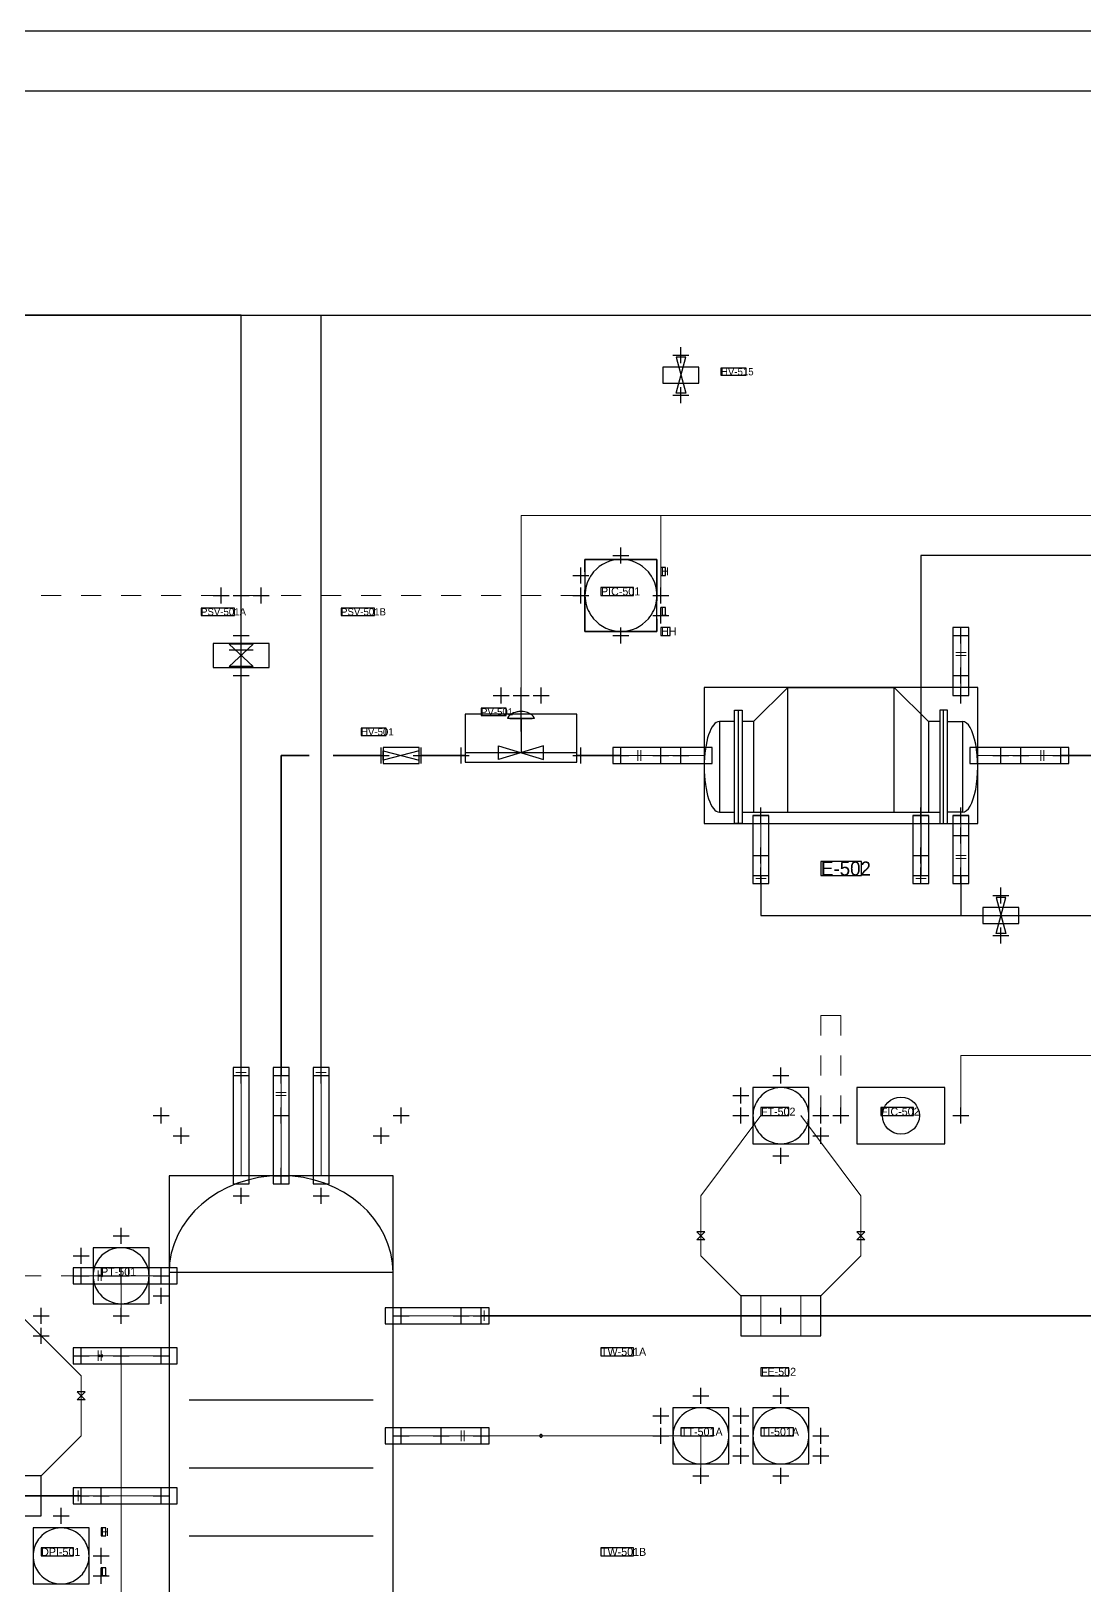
# Model space of a CAD drawing. Header units: metres. Extents: x 10 to 1179, y 10 to 831.
# Drawn here: x 437.5 to 701, y 442.5 to 831 of the extents above; entities that cross this region are included whole.
import ezdxf

# ---------------------------------------------------------------- set-up
doc = ezdxf.new("R2010")
doc.units = ezdxf.units.M
for name, color, linetype in [('BORDER', 7, 'Continuous'), ('DRAIN', 8, 'Continuous'), ('EQUIPMENT', 4, 'Continuous'), ('FLARE', 7, 'Continuous'), ('IMPULSE_LINE', 2, 'Continuous'), ('INSTRUMENT', 6, 'Continuous'), ('NOZZLES', 1, 'Continuous'), ('PROCESS', 1, 'Continuous'), ('QA_OVERLAY', 2, 'Continuous'), ('SIGNAL_ELECTRIC', 2, 'Continuous'), ('SIGNAL_PNEUMATIC', 2, 'Continuous'), ('SYMBOLS', 4, 'Continuous'), ('TEXT', 7, 'Continuous'), ('UTILITY', 5, 'Continuous'), ('VALVES', 1, 'Continuous')]:
    doc.layers.add(name, color=color, linetype=linetype)

# ---------------------------------------------------------------- blocks, each defined once
blk = doc.blocks.new('YAML_PID_DEETHANIZER_COLUMN')
at = {"layer": 'EQUIPMENT'}
blk.add_lwpolyline([(-0.5, -1.875), (0.5, -1.875), (0.5, 1.875), (-0.5, 1.875)], close=True, dxfattribs=at)
for centre, major_axis, start_param, end_param in [((0, 1.875), (-0.5, 0), 3.141593, 6.283185), ((0, -1.875), (0, -0.5), 4.712389, 7.853982)]:
    blk.add_ellipse(centre, major_axis=major_axis, ratio=1, start_param=start_param, end_param=end_param, dxfattribs=at)
blk = doc.blocks.new('YAML_PID_OVERHEAD_CONDENSER')
for p, q in [((-0.875, 0.75), (0.875, 0.75)), ((-1.6875, -0.75), (-1.6875, 0.5)), ((1.6875, -0.75), (1.6875, 0.5))]:
    blk.add_line(p, q)
for points in [[(-0.875, -0.625), (-0.875, 0.75), (-1.4375, 0.375), (-1.4375, -0.625)], [(0.875, -0.625), (0.875, 0.75), (1.4375, 0.375), (1.4375, -0.625)]]:
    blk.add_lwpolyline(points)
at = {"linetype": 'CONTINUOUS'}
for points in [[(-1.75, 0.375), (-2, 0.375), (-2, -0.625)], [(-1.4375, 0.375), (-1.625, 0.375)], [(1.625, 0.375), (1.4375, 0.375)], [(1.75, 0.375), (2, 0.375), (2, -0.625)], [(-2, -0.625), (-1.75, -0.625)], [(-1.625, -0.625), (1.625, -0.625)], [(2, -0.625), (1.75, -0.625)]]:
    blk.add_lwpolyline(points, dxfattribs=at)
for points in [[(-1.75, 0.5), (-1.625, 0.5), (-1.625, -0.75), (-1.75, -0.75)], [(1.75, 0.5), (1.625, 0.5), (1.625, -0.75), (1.75, -0.75)]]:
    blk.add_lwpolyline(points, close=True)
for centre, start_param, end_param in [((-2, -0.125), 3.1415927, 6.2831853), ((2, -0.125), 0, 3.1415927)]:
    blk.add_ellipse(centre, major_axis=(0, -0.5), ratio=0.5, start_param=start_param, end_param=end_param)
blk = doc.blocks.new('YAML_PID_MANUAL_BLOCK_VALVE')
blk.add_lwpolyline([(-0.5, -0.3), (-0.5, 0.3), (0.5, -0.3), (0.5, 0.3), (-0.5, -0.3)])
blk = doc.blocks.new('YAML_PID_CONTROL_VALVE')
at = {"layer": 'DEFAULT_255_2_778'}
for p, q in [((1.59, 3.3), (-1.59, 3.3)), ((-1.32, 3.3), (1.32, 3.3)), ((0, 3.3), (0, -3.31)), ((1.59, 3.3), (1.59, 3.3)), ((-6.61, -3.31), (6.61, -3.31)), ((2.65, -1.99), (-2.65, -4.64)), ((-2.65, -4.64), (-2.65, -1.99)), ((-2.65, -1.99), (2.65, -4.64)), ((2.65, -4.64), (2.65, -1.99))]:
    blk.add_line(p, q, dxfattribs=at)
for centre, radius, start, end in [((-0.12, 3.05), 1.49, 139.274, 170.2375), ((0.08, 2.88), 1.75, 107.8085, 139.4549), ((0.03, 3.03), 1.6, 100.7622, 107.7138), ((0.01, 3.18), 1.44, 91.8616, 100.8049), ((0, 3.29), 1.33, 90.0038, 91.7662), ((0, 3.22), 1.41, 80.7831, 89.8951), ((-0.02, 3.11), 1.52, 79.284, 80.8774), ((-0.07, 2.91), 1.72, 54.0163, 78.868), ((0.03, 3), 1.59, 16.9721, 54.9197), ((0.18, 3.07), 1.43, 9.4624, 16.199)]:
    blk.add_arc(centre, radius, start, end, dxfattribs=at)
blk = doc.blocks.new('YAML_PID_RELIEF_VALVE')
at = {"layer": 'DEFAULT_255_2_778'}
for p, q in [((2.65, 1.32), (-2.65, -1.32)), ((-2.65, -1.32), (-2.65, 1.32)), ((-2.65, 1.32), (2.65, -1.32)), ((1.32, 1.32), (1.32, -1.32)), ((2.65, -1.32), (2.65, 1.32)), ((-6.61, 0), (6.61, 0))]:
    blk.add_line(p, q, dxfattribs=at)
blk = doc.blocks.new('YAML_PID_FIELD_INSTRUMENT')
for start, end in [(139.4584, 171.3731), (40.5416, 139.4584), (8.6269, 40.5416), (171.3731, 188.6269), (351.3731, 8.6269), (188.6269, 220.5416), (319.4584, 351.3731), (220.5416, 319.4584)]:
    blk.add_arc((0, 0), 0.5, start, end)
blk = doc.blocks.new('YAML_PID_DCS_CONTROLLER')
for p, q in [((-0.5, 0.325), (-0.5, 0.075)), ((0.5, 0.325), (0.5, 0.075)), ((-0.5, -0.325), (-0.5, -0.075)), ((0.5, -0.325), (0.5, -0.075))]:
    blk.add_line(p, q)
for points in [[(-0.5, 0.325), (-0.5, 0.5), (0.5, 0.5), (0.5, 0.325)], [(-0.5, -0.075), (-0.5, 0.075)], [(0.5, 0.075), (0.5, -0.075)], [(0.5, -0.325), (0.5, -0.5), (-0.5, -0.5), (-0.5, -0.325)]]:
    blk.add_lwpolyline(points)
for start, end in [(40.5416, 139.4584), (139.4584, 171.3731), (8.6269, 40.5416), (171.3731, 188.6269), (351.3731, 8.6269), (188.6269, 220.5416), (319.4584, 351.3731), (220.5416, 319.4584)]:
    blk.add_arc((0, 0), 0.5, start, end)

msp = doc.modelspace()

# ---------------------------------------------------------------- linework, layer by layer
at = {"layer": 'BORDER'}
for points in [[(10, 10), (1179, 10), (1179, 831), (10, 831), (10, 10)], [(25, 25), (1164, 25), (1164, 816), (25, 816), (25, 25)]]:
    msp.add_lwpolyline(points, dxfattribs=at)
at = {"layer": 'DRAIN', "lineweight": 25}
for points in [[(670, 620), (670, 610)], [(670, 610), (675, 610)], [(685, 610), (927, 610)]]:
    msp.add_lwpolyline(points, dxfattribs=at)
at = {"layer": 'EQUIPMENT'}
for p, q in [((477, 489), (523, 489)), ((477, 472), (523, 472)), ((477, 455), (523, 455))]:
    msp.add_line(p, q, dxfattribs=at)
at = {"layer": 'FLARE', "lineweight": 25}
for points in [[(490, 760), (430, 760)], [(430, 760), (1115, 760)], [(490, 760), (465, 760)], [(465, 760), (1115, 760)], [(490, 682), (490, 760)], [(490, 682), (490, 760)], [(510, 570), (510, 760)], [(510, 760), (600, 760)], [(600, 760), (1115, 760)], [(490, 570), (490, 668)], [(490, 570), (490, 668)]]:
    msp.add_lwpolyline(points, dxfattribs=at)
at = {"layer": 'IMPULSE_LINE', "lineweight": 18}
for p, q in [((605, 540), (620, 560)), ((645, 540), (630, 560)), ((605, 525), (605, 540)), ((645, 525), (645, 540)), ((615, 515), (605, 525)), ((635, 515), (645, 525)), ((450, 520), (460, 520)), ((460, 520), (460, 510)), ((615, 510), (615, 515)), ((635, 510), (635, 515)), ((450, 495), (435, 510)), ((450, 500), (460, 500)), ((460, 500), (460, 440)), ((450, 480), (450, 495)), ((440, 470), (450, 480)), ((550, 480), (565, 480)), ((565, 480), (605, 480)), ((605, 480), (605, 470)), ((440, 465), (440, 470))]:
    msp.add_line(p, q, dxfattribs=at)
at = {"layer": 'INSTRUMENT'}
for p, q in [((490, 678), (490, 690)), ((490, 678), (490, 690)), ((560, 656), (560, 665))]:
    msp.add_line(p, q, dxfattribs=at)
at = {"layer": 'INSTRUMENT', "lineweight": 18}
for p, q in [((620, 505), (620, 515)), ((630, 505), (630, 515))]:
    msp.add_line(p, q, dxfattribs=at)
at = {"layer": 'INSTRUMENT'}
msp.add_lwpolyline([(644, 553), (666, 553), (666, 567), (644, 567), (644, 553)], dxfattribs=at)
msp.add_circle((655, 560), 4.62, dxfattribs=at)
at = {"layer": 'NOZZLES', "lineweight": 13}
for p, q in [((670, 667), (670, 680)), ((671.3, 675.75), (668.7, 675.75)), ((671.3, 675), (668.7, 675)), ((605.8, 650), (585, 650)), ((589.25, 651.3), (589.25, 648.7)), ((590, 651.3), (590, 648.7)), ((674.2, 650), (695, 650)), ((690, 648.7), (690, 651.3)), ((690.75, 648.7), (690.75, 651.3)), ((620, 633), (620, 620)), ((660, 633), (660, 620)), ((670, 633), (670, 620)), ((668.7, 625), (671.3, 625)), ((668.7, 624.25), (671.3, 624.25)), ((618.7, 620), (621.3, 620)), ((618.7, 619.25), (621.3, 619.25)), ((658.7, 620), (661.3, 620)), ((658.7, 619.25), (661.3, 619.25)), ((491.3, 570.75), (488.7, 570.75)), ((491.3, 570), (488.7, 570)), ((490, 545), (490, 570)), ((500, 545), (500, 570)), ((511.3, 570.75), (508.7, 570.75)), ((511.3, 570), (508.7, 570)), ((510, 545), (510, 570)), ((501.3, 565.75), (498.7, 565.75)), ((501.3, 565), (498.7, 565)), ((454.25, 521.3), (454.25, 518.7)), ((455, 521.3), (455, 518.7)), ((472, 520), (450, 520)), ((528, 510), (550, 510)), ((550, 508.7), (550, 511.3)), ((550.75, 508.7), (550.75, 511.3)), ((454.25, 501.3), (454.25, 498.7)), ((455, 501.3), (455, 498.7)), ((472, 500), (450, 500)), ((528, 480), (550, 480)), ((545, 478.7), (545, 481.3)), ((545.75, 478.7), (545.75, 481.3)), ((449.25, 466.3), (449.25, 463.7)), ((450, 466.3), (450, 463.7)), ((472, 465), (450, 465))]:
    msp.add_line(p, q, dxfattribs=at)
at = {"layer": 'PROCESS', "lineweight": 35}
for points in [[(500, 570), (500, 650)], [(500, 650), (507, 650)], [(513, 650), (525, 650)], [(535, 650), (546, 650)], [(574, 650), (585, 650)], [(695, 650), (730, 650)], [(550, 510), (711, 510)], [(404, 465), (450, 465)]]:
    msp.add_lwpolyline(points, dxfattribs=at)
at = {"layer": 'QA_OVERLAY'}
for p, q in [((598, 750), (602, 750)), ((600, 748), (600, 752)), ((598, 740), (602, 740)), ((600, 738), (600, 742)), ((583, 700), (587, 700)), ((585, 698), (585, 702)), ((575, 693), (575, 697)), ((485, 688), (485, 692)), ((485, 688), (485, 692)), ((490, 688), (490, 692)), ((490, 688), (490, 692)), ((490, 688), (490, 692)), ((490, 688), (490, 692)), ((495, 688), (495, 692)), ((495, 688), (495, 692)), ((573, 695), (577, 695)), ((575, 688), (575, 692)), ((595, 688), (595, 692)), ((595, 688), (595, 692)), ((483, 690), (487, 690)), ((483, 690), (487, 690)), ((488, 690), (492, 690)), ((488, 690), (492, 690)), ((488, 690), (492, 690)), ((488, 690), (492, 690)), ((493, 690), (497, 690)), ((493, 690), (497, 690)), ((573, 690), (577, 690)), ((593, 690), (597, 690)), ((593, 690), (597, 690)), ((593, 685), (597, 685)), ((595, 683), (595, 687)), ((488, 680), (492, 680)), ((488, 680), (492, 680)), ((490, 678), (490, 682)), ((490, 678), (490, 682)), ((583, 680), (587, 680)), ((585, 678), (585, 682)), ((668, 680), (672, 680)), ((668, 680), (672, 680)), ((670, 678), (670, 682)), ((670, 678), (670, 682)), ((488, 670), (492, 670)), ((488, 670), (492, 670)), ((490, 668), (490, 672)), ((490, 668), (490, 672)), ((668, 670), (672, 670)), ((668, 670), (672, 670)), ((670, 668), (670, 672)), ((670, 668), (670, 672)), ((553, 665), (557, 665)), ((555, 663), (555, 667)), ((558, 665), (562, 665)), ((558, 665), (562, 665)), ((560, 663), (560, 667)), ((560, 663), (560, 667)), ((563, 665), (567, 665)), ((565, 663), (565, 667)), ((668, 665), (672, 665)), ((670, 663), (670, 667)), ((523, 650), (527, 650)), ((525, 648), (525, 652)), ((533, 650), (537, 650)), ((535, 648), (535, 652)), ((543, 650), (547, 650)), ((545, 648), (545, 652)), ((573, 650), (577, 650)), ((575, 648), (575, 652)), ((583, 650), (587, 650)), ((583, 650), (587, 650)), ((585, 648), (585, 652)), ((585, 648), (585, 652)), ((593, 650), (597, 650)), ((593, 650), (597, 650)), ((595, 648), (595, 652)), ((595, 648), (595, 652)), ((598, 650), (602, 650)), ((600, 648), (600, 652)), ((678, 650), (682, 650)), ((680, 648), (680, 652)), ((683, 650), (687, 650)), ((683, 650), (687, 650)), ((685, 648), (685, 652)), ((685, 648), (685, 652)), ((693, 650), (697, 650)), ((693, 650), (697, 650)), ((695, 648), (695, 652)), ((695, 648), (695, 652)), ((618, 635), (622, 635)), ((620, 633), (620, 637)), ((658, 635), (662, 635)), ((660, 633), (660, 637)), ((668, 635), (672, 635)), ((670, 633), (670, 637)), ((668, 630), (672, 630)), ((668, 630), (672, 630)), ((670, 628), (670, 632)), ((670, 628), (670, 632)), ((620, 623), (620, 627)), ((620, 623), (620, 627)), ((660, 623), (660, 627)), ((660, 623), (660, 627)), ((618, 625), (622, 625)), ((618, 625), (622, 625)), ((620, 618), (620, 622)), ((620, 618), (620, 622)), ((658, 625), (662, 625)), ((658, 625), (662, 625)), ((660, 618), (660, 622)), ((660, 618), (660, 622)), ((670, 618), (670, 622)), ((670, 618), (670, 622)), ((618, 620), (622, 620)), ((618, 620), (622, 620)), ((658, 620), (662, 620)), ((658, 620), (662, 620)), ((668, 620), (672, 620)), ((668, 620), (672, 620)), ((678, 615), (682, 615)), ((680, 613), (680, 617)), ((680, 603), (680, 607)), ((678, 605), (682, 605)), ((490, 568), (490, 572)), ((500, 568), (500, 572)), ((500, 568), (500, 572)), ((510, 568), (510, 572)), ((625, 568), (625, 572)), ((488, 570), (492, 570)), ((498, 570), (502, 570)), ((498, 570), (502, 570)), ((508, 570), (512, 570)), ((623, 570), (627, 570)), ((613, 565), (617, 565)), ((615, 563), (615, 567)), ((468, 560), (472, 560)), ((470, 558), (470, 562)), ((498, 560), (502, 560)), ((500, 558), (500, 562)), ((528, 560), (532, 560)), ((530, 558), (530, 562)), ((613, 560), (617, 560)), ((615, 558), (615, 562)), ((633, 560), (637, 560)), ((633, 560), (637, 560)), ((635, 558), (635, 562)), ((635, 558), (635, 562)), ((638, 560), (642, 560)), ((640, 558), (640, 562)), ((668, 560), (672, 560)), ((668, 560), (672, 560)), ((668, 560), (672, 560)), ((670, 558), (670, 562)), ((670, 558), (670, 562)), ((670, 558), (670, 562)), ((475, 553), (475, 557)), ((525, 553), (525, 557)), ((635, 553), (635, 557)), ((473, 555), (477, 555)), ((523, 555), (527, 555)), ((625, 548), (625, 552)), ((633, 555), (637, 555)), ((623, 550), (627, 550)), ((498, 545), (502, 545)), ((500, 543), (500, 547)), ((490, 538), (490, 542)), ((510, 538), (510, 542)), ((488, 540), (492, 540)), ((508, 540), (512, 540)), ((458, 530), (462, 530)), ((460, 528), (460, 532)), ((448, 525), (452, 525)), ((450, 523), (450, 527)), ((450, 518), (450, 522)), ((450, 518), (450, 522)), ((450, 518), (450, 522)), ((460, 518), (460, 522)), ((470, 518), (470, 522)), ((470, 518), (470, 522)), ((470, 518), (470, 522)), ((448, 520), (452, 520)), ((448, 520), (452, 520)), ((448, 520), (452, 520)), ((458, 520), (462, 520)), ((468, 520), (472, 520)), ((468, 520), (472, 520)), ((468, 520), (472, 520)), ((470, 513), (470, 517)), ((468, 515), (472, 515)), ((438, 510), (442, 510)), ((438, 510), (442, 510)), ((440, 508), (440, 512)), ((440, 508), (440, 512)), ((458, 510), (462, 510)), ((460, 508), (460, 512)), ((528, 510), (532, 510)), ((530, 508), (530, 512)), ((543, 510), (547, 510)), ((545, 508), (545, 512)), ((548, 510), (552, 510)), ((548, 510), (552, 510)), ((550, 508), (550, 512)), ((550, 508), (550, 512)), ((623, 510), (627, 510)), ((625, 508), (625, 512)), ((440, 503), (440, 507)), ((438, 505), (442, 505)), ((450, 498), (450, 502)), ((450, 498), (450, 502)), ((460, 498), (460, 502)), ((470, 498), (470, 502)), ((448, 500), (452, 500)), ((448, 500), (452, 500)), ((458, 500), (462, 500)), ((468, 500), (472, 500)), ((603, 490), (607, 490)), ((605, 488), (605, 492)), ((623, 490), (627, 490)), ((625, 488), (625, 492)), ((595, 483), (595, 487)), ((615, 483), (615, 487)), ((530, 478), (530, 482)), ((540, 478), (540, 482)), ((550, 478), (550, 482)), ((550, 478), (550, 482)), ((593, 485), (597, 485)), ((595, 478), (595, 482)), ((613, 485), (617, 485)), ((615, 478), (615, 482)), ((615, 478), (615, 482)), ((615, 478), (615, 482)), ((635, 478), (635, 482)), ((635, 478), (635, 482)), ((528, 480), (532, 480)), ((538, 480), (542, 480)), ((548, 480), (552, 480)), ((548, 480), (552, 480)), ((593, 480), (597, 480)), ((613, 480), (617, 480)), ((613, 480), (617, 480)), ((613, 480), (617, 480)), ((633, 480), (637, 480)), ((633, 480), (637, 480)), ((613, 475), (617, 475)), ((615, 473), (615, 477)), ((633, 475), (637, 475)), ((635, 473), (635, 477)), ((605, 468), (605, 472)), ((625, 468), (625, 472)), ((450, 463), (450, 467)), ((450, 463), (450, 467)), ((455, 463), (455, 467)), ((470, 463), (470, 467)), ((603, 470), (607, 470)), ((623, 470), (627, 470)), ((448, 465), (452, 465)), ((448, 465), (452, 465)), ((453, 465), (457, 465)), ((468, 465), (472, 465)), ((443, 460), (447, 460)), ((445, 458), (445, 462)), ((455, 448), (455, 452)), ((455, 448), (455, 452)), ((453, 450), (457, 450)), ((453, 450), (457, 450)), ((455, 443), (455, 447)), ((453, 445), (457, 445))]:
    msp.add_line(p, q, dxfattribs=at)
for points in [[(595.5, 743), (604.5, 743), (604.5, 747), (595.5, 747), (595.5, 743)], [(610, 745), (616.26, 745), (616.26, 746.8), (610, 746.8), (610, 745)], [(576, 681), (594, 681), (594, 699), (576, 699), (576, 681)], [(595, 695), (596.16, 695), (596.16, 697), (595, 697), (595, 695)], [(580, 690), (588.12, 690), (588.12, 692), (580, 692), (580, 690)], [(480, 685), (488.35, 685), (488.35, 686.8), (480, 686.8), (480, 685)], [(515, 685), (523.35, 685), (523.35, 686.8), (515, 686.8), (515, 685)], [(595, 685), (596.16, 685), (596.16, 687), (595, 687), (595, 685)], [(595, 680), (597.32, 680), (597.32, 682), (595, 682), (595, 680)], [(668, 665), (672, 665), (672, 682), (668, 682), (668, 665)], [(483, 672), (497, 672), (497, 678), (483, 678), (483, 672)], [(483, 672), (497, 672), (497, 678), (483, 678), (483, 672)], [(605.8, 633), (674.2, 633), (674.2, 667), (605.8, 667), (605.8, 633)], [(550, 660), (556.26, 660), (556.26, 661.8), (550, 661.8), (550, 660)], [(520, 655), (526.26, 655), (526.26, 656.8), (520, 656.8), (520, 655)], [(546, 648.29), (574, 648.29), (574, 660.29), (546, 660.29), (546, 648.29)], [(525.5, 648), (534.5, 648), (534.5, 652), (525.5, 652), (525.5, 648)], [(583, 648), (607.8, 648), (607.8, 652), (583, 652), (583, 648)], [(672.2, 648), (697, 648), (697, 652), (672.2, 652), (672.2, 648)], [(618, 618), (622, 618), (622, 635), (618, 635), (618, 618)], [(658, 618), (662, 618), (662, 635), (658, 635), (658, 618)], [(668, 618), (672, 618), (672, 635), (668, 635), (668, 618)], [(635, 620), (645.15, 620), (645.15, 623.5), (635, 623.5), (635, 620)], [(675.5, 608), (684.5, 608), (684.5, 612), (675.5, 612), (675.5, 608)], [(488, 543), (492, 543), (492, 572), (488, 572), (488, 543)], [(498, 543), (502, 543), (502, 572), (498, 572), (498, 543)], [(508, 543), (512, 543), (512, 572), (508, 572), (508, 543)], [(618, 553), (632, 553), (632, 567), (618, 567), (618, 553)], [(644, 553), (666, 553), (666, 567), (644, 567), (644, 553)], [(620, 560), (626.96, 560), (626.96, 562), (620, 562), (620, 560)], [(650, 560), (658.12, 560), (658.12, 562), (650, 562), (650, 560)], [(472, 315), (528, 315), (528, 545), (472, 545), (472, 315)], [(472, 315), (528, 315), (528, 545), (472, 545), (472, 315)], [(453, 513), (467, 513), (467, 527), (453, 527), (453, 513)], [(448, 518), (474, 518), (474, 522), (448, 522), (448, 518)], [(455, 520), (461.96, 520), (461.96, 522), (455, 522), (455, 520)], [(615, 505), (635, 505), (635, 515), (615, 515), (615, 505)], [(526, 508), (552, 508), (552, 512), (526, 512), (526, 508)], [(448, 498), (474, 498), (474, 502), (448, 502), (448, 498)], [(580, 500), (588.12, 500), (588.12, 502), (580, 502), (580, 500)], [(620, 495), (626.96, 495), (626.96, 497), (620, 497), (620, 495)], [(598, 473), (612, 473), (612, 487), (598, 487), (598, 473)], [(618, 473), (632, 473), (632, 487), (618, 487), (618, 473)], [(526, 478), (552, 478), (552, 482), (526, 482), (526, 478)], [(600, 480), (608.12, 480), (608.12, 482), (600, 482), (600, 480)], [(620, 480), (628.12, 480), (628.12, 482), (620, 482), (620, 480)], [(420, 460), (440, 460), (440, 470), (420, 470), (420, 460)], [(448, 463), (474, 463), (474, 467), (448, 467), (448, 463)], [(438, 443), (452, 443), (452, 457), (438, 457), (438, 443)], [(455, 455), (456.16, 455), (456.16, 457), (455, 457), (455, 455)], [(440, 450), (448.12, 450), (448.12, 452), (440, 452), (440, 450)], [(580, 450), (588.12, 450), (588.12, 452), (580, 452), (580, 450)], [(455, 445), (456.16, 445), (456.16, 447), (455, 447), (455, 445)]]:
    msp.add_lwpolyline(points, dxfattribs=at)
at = {"layer": 'SIGNAL_ELECTRIC', "lineweight": 18}
for p, q in [((440, 690), (445, 690)), ((450, 690), (455, 690)), ((460, 690), (465, 690)), ((470, 690), (475, 690)), ((480, 690), (485, 690)), ((490, 690), (495, 690)), ((500, 690), (505, 690)), ((510, 690), (515, 690)), ((520, 690), (525, 690)), ((530, 690), (535, 690)), ((540, 690), (545, 690)), ((550, 690), (555, 690)), ((560, 690), (565, 690)), ((570, 690), (575, 690)), ((635, 580), (635, 585)), ((635, 585), (640, 585)), ((640, 585), (640, 580)), ((635, 570), (635, 575)), ((640, 575), (640, 570)), ((635, 560), (635, 565)), ((640, 565), (640, 560)), ((440, 520), (435, 520)), ((450, 520), (445, 520)), ((460, 520), (455, 520)), ((470, 520), (465, 520))]:
    msp.add_line(p, q, dxfattribs=at)
at = {"layer": 'SIGNAL_PNEUMATIC', "lineweight": 18}
for p, q in [((560, 710), (560, 665)), ((560, 710), (780, 710)), ((575, 710), (580, 710)), ((595, 690), (595, 710)), ((605, 710), (610, 710)), ((630, 710), (635, 710)), ((660, 710), (665, 710)), ((560, 690), (560, 695)), ((670, 560), (670, 575)), ((670, 575), (725, 575)), ((685, 575), (690, 575)), ((670, 565), (670, 570))]:
    msp.add_line(p, q, dxfattribs=at)
at = {"layer": 'UTILITY', "lineweight": 25}
for points in [[(780, 700), (660, 700)], [(660, 700), (660, 620)], [(620, 620), (620, 610)], [(620, 610), (865, 610)]]:
    msp.add_lwpolyline(points, dxfattribs=at)
at = {"layer": 'VALVES'}
for points in [[(604, 531), (605, 530), (606, 531), (604, 531)], [(604, 529), (605, 530), (606, 529), (604, 529)], [(644, 531), (645, 530), (646, 531), (644, 531)], [(644, 529), (645, 530), (646, 529), (644, 529)], [(449, 491), (450, 490), (451, 491), (449, 491)], [(449, 489), (450, 490), (451, 489), (449, 489)]]:
    msp.add_lwpolyline(points, dxfattribs=at)

# ---------------------------------------------------------------- block references
at = {"layer": 'SYMBOLS', "rotation": 90}
for name, p, xscale, yscale in [('YAML_PID_MANUAL_BLOCK_VALVE', (600, 745), 9, 4), ('YAML_PID_RELIEF_VALVE', (490, 675), 1.0582650500408188, 2.267745105450147), ('YAML_PID_RELIEF_VALVE', (490, 675), 1.0582650500408188, 2.267745105450147), ('YAML_PID_MANUAL_BLOCK_VALVE', (680, 610), 9, 4)]:
    msp.add_blockref(name, p, dxfattribs=dict(at, xscale=xscale, yscale=yscale))
at = {"layer": 'SYMBOLS'}
for name, p, xscale, yscale in [('YAML_PID_DCS_CONTROLLER', (585, 690), 18, 18), ('YAML_PID_OVERHEAD_CONDENSER', (640, 650), 15.2, 22.666666666666668), ('YAML_PID_CONTROL_VALVE', (560, 655), 2.1165301000816377, 1.294311383901137), ('YAML_PID_MANUAL_BLOCK_VALVE', (530, 650), 9, 4), ('YAML_PID_FIELD_INSTRUMENT', (625, 560), 14, 14), ('YAML_PID_DEETHANIZER_COLUMN', (500, 430), 56, 48.421052631578945), ('YAML_PID_FIELD_INSTRUMENT', (460, 520), 14, 14), ('YAML_PID_MANUAL_BLOCK_VALVE', (455, 520), 0.75, 0.75), ('YAML_PID_MANUAL_BLOCK_VALVE', (455, 500), 0.75, 0.75), ('YAML_PID_FIELD_INSTRUMENT', (605, 480), 14, 14), ('YAML_PID_FIELD_INSTRUMENT', (625, 480), 14, 14), ('YAML_PID_FIELD_INSTRUMENT', (565, 480), 0.65, 0.65), ('YAML_PID_FIELD_INSTRUMENT', (445, 450), 14, 14)]:
    msp.add_blockref(name, p, dxfattribs=dict(at, xscale=xscale, yscale=yscale))

# ---------------------------------------------------------------- texts
at = {"layer": 'TEXT'}
for s, height, p in [('HV-515', 1.8, (610, 745)), ('H', 2, (595, 695)), ('PIC-501', 2, (580, 690)), ('PSV-501A', 1.8, (480, 685)), ('PSV-501B', 1.8, (515, 685)), ('L', 2, (595, 685)), ('HH', 2, (595, 680)), ('PV-501', 1.8, (550, 660)), ('HV-501', 1.8, (520, 655)), ('E-502', 3.5, (635, 620)), ('FT-502', 2, (620, 560)), ('FIC-502', 2, (650, 560)), ('PT-501', 2, (455, 520)), ('TW-501A', 2, (580, 500)), ('FE-502', 2, (620, 495)), ('TT-501A', 2, (600, 480)), ('TI-501A', 2, (620, 480)), ('H', 2, (455, 455)), ('DPI-501', 2, (440, 450)), ('TW-501B', 2, (580, 450)), ('L', 2, (455, 445))]:
    msp.add_text(s, height=height, dxfattribs=at).set_placement(p)

doc.saveas('drawing.dxf')
